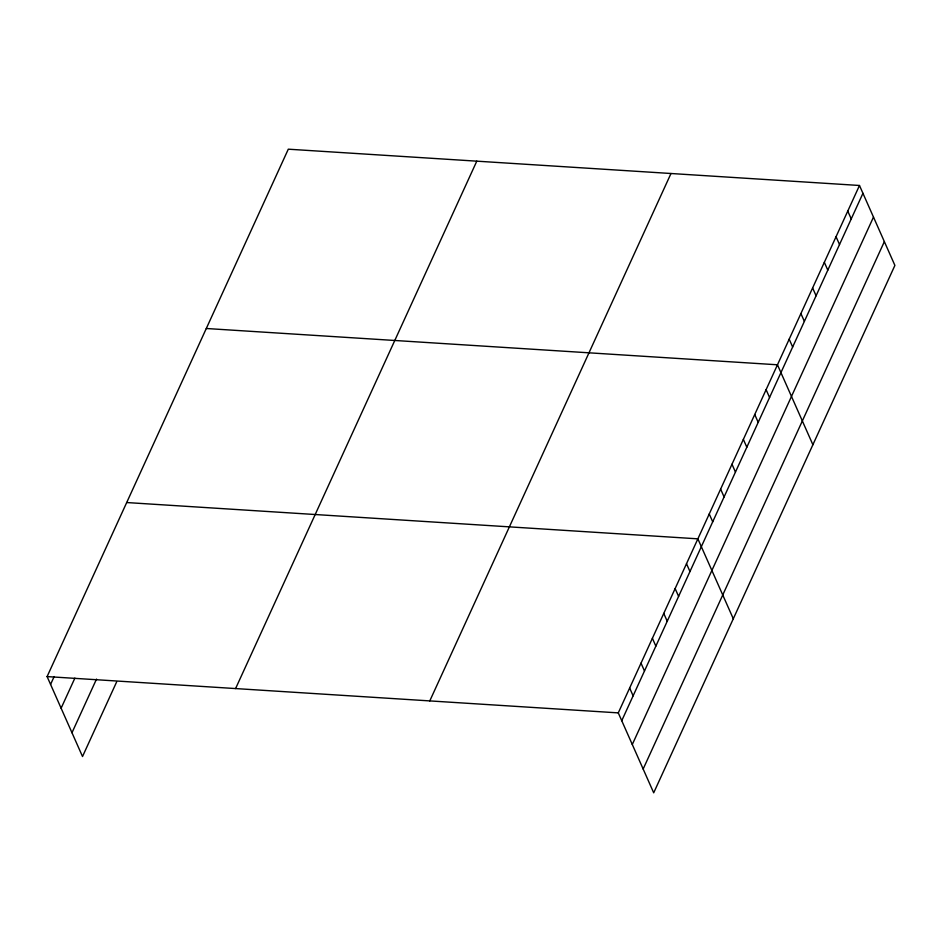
<?xml version="1.0" encoding="UTF-8"?>
<svg xmlns="http://www.w3.org/2000/svg" width="942" height="942" viewBox="0 0 942 942"><rect width="100%" height="100%" fill="white"/><g stroke="black" fill="none" stroke-linecap="round" stroke-linejoin="round"><path stroke-width="1.41" d="M116.631 681.937L82.519 756.52L47.1 676.591L288.299 149.189L859.481 185.48L894.9 265.409L653.701 792.811L618.282 712.882L859.481 185.48M50.574 684.422L54.165 676.568M61.112 708.219L74.877 678.122M71.981 732.735L96.52 679.076M235.594 688.567L476.793 161.164M429.788 700.907L670.987 173.505M621.744 720.712L862.943 193.31M632.294 744.51L873.493 217.096M643.151 769.025L884.361 241.611M206.286 328.499L777.468 364.79L812.887 444.73M126.699 502.545L697.869 538.836L733.3 618.776M47.1 676.591L618.282 712.882M847.765 211.09L851.238 218.921M836.049 236.713L839.522 244.543M824.332 262.323L827.806 270.154M812.616 287.946L816.09 295.776M800.9 313.556L804.374 321.387M789.184 339.179L792.658 347.009M766.105 389.658L769.567 397.489M754.73 414.515L758.204 422.346M743.356 439.384L746.829 447.214M731.993 464.241L735.455 472.072M720.618 489.11L724.092 496.94M709.244 513.979L712.717 521.809M686.506 563.705L689.968 571.535M675.131 588.562L678.605 596.392M663.757 613.43L667.23 621.261M652.394 638.287L655.856 646.118M641.019 663.156L644.493 670.987M629.645 688.013L633.118 695.844"/></g></svg>
